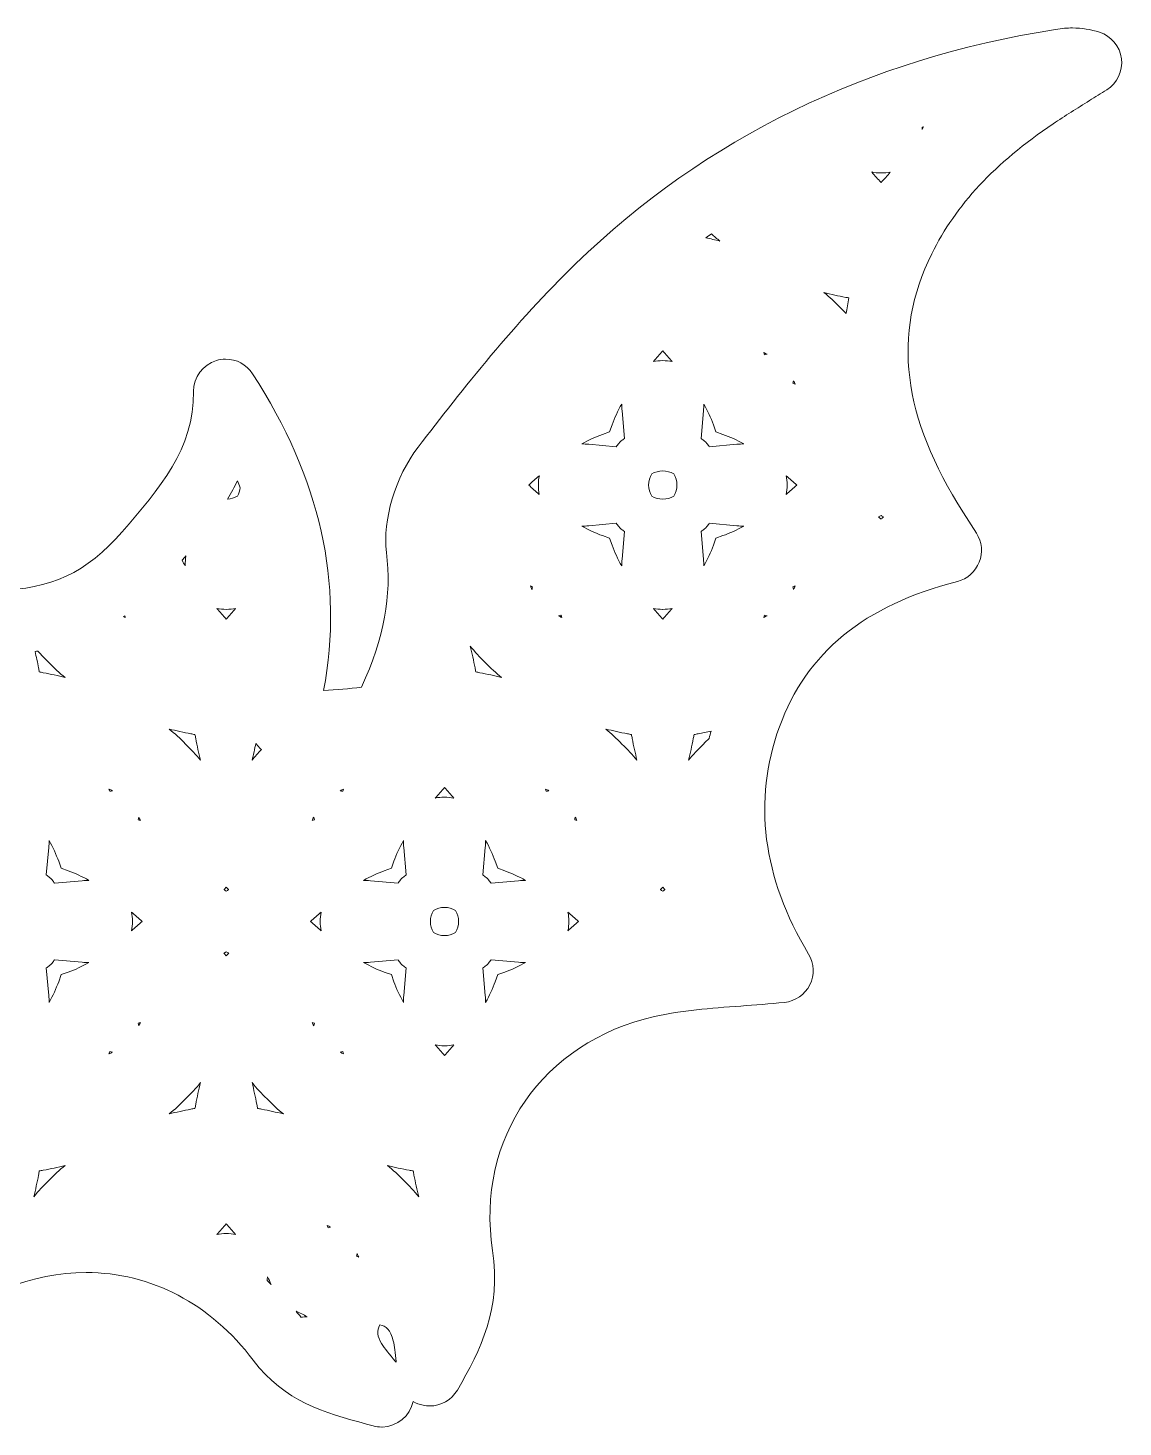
# Model space of a CAD drawing. Header units: inches. Extents: x 48 to 3590, y -2173 to -247.
# Drawn here: x 3038 to 3590, y -2173 to -1467 of the extents above; entities that cross this region are included whole.
import ezdxf

# ---------------------------------------------------------------- set-up
doc = ezdxf.new("R2010")
doc.units = ezdxf.units.IN
doc.header["$MEASUREMENT"] = 0
doc.layers.add('Layer 1', color=7, linetype='Continuous')

msp = doc.modelspace()

# ---------------------------------------------------------------- linework, layer by layer
at = {"layer": 'Layer 1', "lineweight": 0}
for points, knots in [([(3216.29, -2172.97), (3214.85, -2172.97), (3213.41, -2172.77), (3212.02, -2172.39), (3212.02, -2172.39), (3208.68, -2171.48), (3208.68, -2171.48), (3187.44, -2165.71), (3167.37, -2160.25), (3151.52, -2139.3), (3129.91, -2110.74), (3099.95, -2095.01), (3067.15, -2095.01), (3039.85, -2095.01), (3012.95, -2105.76), (2989.34, -2126.11), (2982.58, -2131.93), (2976.07, -2138.6), (2969.18, -2145.67), (2965.68, -2149.25), (2962.12, -2152.91), (2958.29, -2156.7), (2955.24, -2159.71), (2951.21, -2161.37), (2946.92, -2161.37), (2945.53, -2161.37), (2944.14, -2161.19), (2942.78, -2160.83), (2937.27, -2159.37), (2932.89, -2155.04), (2931.36, -2149.55), (2918.67, -2104.02), (2894.74, -2074.05), (2858.21, -2057.93), (2843.83, -2051.59), (2829.23, -2048.37), (2814.79, -2048.37), (2791.91, -2048.37), (2768.52, -2056.11), (2743.27, -2072.04), (2740.68, -2073.67), (2737.7, -2074.53), (2734.65, -2074.53), (2732.5, -2074.53), (2730.41, -2074.11), (2728.42, -2073.29), (2723.56, -2071.25), (2719.99, -2066.97), (2718.87, -2061.84), (2709.73, -2020.16), (2693.99, -1974.66), (2646.5, -1953.27), (2628.7, -1945.26), (2609.89, -1941.36), (2588.99, -1941.36), (2567.41, -1941.36), (2543.99, -1945.37), (2513.02, -1954.35), (2511.56, -1954.78), (2510.04, -1954.99), (2508.52, -1954.99), (2502.35, -1954.99), (2496.81, -1951.56), (2494.06, -1946.04), (2494.06, -1946.04), (2492.03, -1941.96), (2492.03, -1941.96), (2488.41, -1934.67), (2490.79, -1925.79), (2497.58, -1921.3), (2504.03, -1917.03), (2510.57, -1912.54), (2516.88, -1908.2), (2531.06, -1898.47), (2545.69, -1888.42), (2561.09, -1879.6), (2630.97, -1839.56), (2706.96, -1820.1), (2793.39, -1820.1), (2811.19, -1820.1), (2829.65, -1820.96), (2848.27, -1822.67), (2869.31, -1824.6), (2885.77, -1827.95), (2900.07, -1833.21), (2912.98, -1837.96), (2926.19, -1847.41), (2936.34, -1859.13), (2951.53, -1876.68), (2971.73, -1885.66), (2989.87, -1892), (2994.63, -1887.86), (2999.42, -1883.55), (3004.06, -1879.34), (2957.98, -1848.97), (2928.38, -1804.16), (2913.65, -1742.56), (2911.98, -1735.57), (2915.19, -1728.23), (2921.46, -1724.71), (2923.87, -1723.36), (2926.6, -1722.65), (2929.36, -1722.65), (2933.66, -1722.65), (2937.71, -1724.31), (2940.75, -1727.34), (2961.13, -1747.58), (2987.93, -1748.96), (3016.3, -1750.41), (3018.5, -1750.52), (3020.67, -1750.58), (3022.76, -1750.58), (3048.81, -1750.58), (3067.54, -1741.8), (3085.37, -1721.22), (3104.07, -1699.64), (3121.74, -1679.26), (3121.38, -1650.47), (3121.3, -1643.31), (3126.02, -1636.87), (3132.87, -1634.8), (3134.38, -1634.34), (3135.96, -1634.11), (3137.54, -1634.11), (3143.04, -1634.11), (3148.12, -1636.87), (3151.11, -1641.5), (3185.4, -1694.53), (3197.17, -1746.89), (3187.01, -1801.38), (3193.54, -1800.94), (3199.94, -1800.43), (3206.15, -1799.69), (3217.54, -1774.46), (3221.41, -1753.44), (3218.69, -1731.69), (3216.64, -1715.34), (3223.2, -1693.5), (3234.65, -1678.58), (3257.14, -1649.26), (3283.68, -1615.52), (3314.15, -1586.02), (3379.74, -1522.5), (3461.22, -1482.72), (3556.31, -1467.76), (3559.47, -1467.26), (3562.18, -1467.03), (3564.84, -1467.03), (3569.47, -1467.03), (3573.92, -1467.74), (3578.43, -1469.18), (3584.38, -1471.09), (3588.73, -1476.32), (3589.53, -1482.52), (3590.32, -1488.72), (3587.42, -1494.88), (3582.14, -1498.22), (3579.23, -1500.06), (3576.3, -1501.88), (3573.38, -1503.7), (3567.27, -1507.5), (3560.99, -1511.41), (3555.1, -1515.38), (3525.49, -1535.36), (3506.02, -1556.2), (3493.81, -1580.98), (3473.75, -1621.71), (3478.84, -1663.24), (3509.83, -1711.67), (3509.83, -1711.67), (3516.38, -1721.95), (3516.38, -1721.95), (3519.16, -1726.31), (3519.69, -1731.78), (3517.79, -1736.58), (3515.89, -1741.39), (3511.76, -1745.02), (3506.75, -1746.29), (3459.88, -1758.25), (3430.51, -1782.26), (3416.95, -1819.71), (3403.45, -1857), (3408.41, -1895.57), (3431.67, -1934.35), (3434.53, -1939.11), (3434.75, -1944.92), (3432.27, -1949.89), (3429.78, -1954.85), (3425, -1958.16), (3419.48, -1958.73), (3412.04, -1959.5), (3404.64, -1960.03), (3397.48, -1960.55), (3382.15, -1961.65), (3367.67, -1962.69), (3353.94, -1965.82), (3297.25, -1978.77), (3263.65, -2027.36), (3272.23, -2083.97), (3276.65, -2113.12), (3266.34, -2133.88), (3254.46, -2154.32), (3251.58, -2159.27), (3246.23, -2162.35), (3240.5, -2162.35), (3239.41, -2162.35), (3238.32, -2162.24), (3237.25, -2162.02), (3235.42, -2161.65), (3233.7, -2160.97), (3232.16, -2160.04), (3230.66, -2167.32), (3224.21, -2172.88), (3216.51, -2172.96), (3216.51, -2172.96), (3216.32, -2172.97), (3216.32, -2172.97), (3216.32, -2172.97), (3216.29, -2172.97), (3216.29, -2172.97)], [0, 0, 0, 0, 1, 1, 1, 2, 2, 2, 3, 3, 3, 4, 4, 4, 5, 5, 5, 6, 6, 6, 7, 7, 7, 8, 8, 8, 9, 9, 9, 10, 10, 10, 11, 11, 11, 12, 12, 12, 13, 13, 13, 14, 14, 14, 15, 15, 15, 16, 16, 16, 17, 17, 17, 18, 18, 18, 19, 19, 19, 20, 20, 20, 21, 21, 21, 22, 22, 22, 23, 23, 23, 24, 24, 24, 25, 25, 25, 26, 26, 26, 27, 27, 27, 28, 28, 28, 29, 29, 29, 30, 30, 30, 31, 31, 31, 32, 32, 32, 33, 33, 33, 34, 34, 34, 35, 35, 35, 36, 36, 36, 37, 37, 37, 38, 38, 38, 39, 39, 39, 40, 40, 40, 41, 41, 41, 42, 42, 42, 43, 43, 43, 44, 44, 44, 45, 45, 45, 46, 46, 46, 47, 47, 47, 48, 48, 48, 49, 49, 49, 50, 50, 50, 51, 51, 51, 52, 52, 52, 53, 53, 53, 54, 54, 54, 55, 55, 55, 56, 56, 56, 57, 57, 57, 58, 58, 58, 59, 59, 59, 60, 60, 60, 61, 61, 61, 62, 62, 62, 63, 63, 63, 64, 64, 64, 65, 65, 65, 66, 66, 66, 67, 67, 67, 68, 68, 68, 69, 69, 69, 70, 70, 70, 71, 71, 71, 72, 72, 72, 73, 73, 73, 73]), ([(3488.92, -1517.15), (3488.94, -1517.52), (3488.95, -1517.89), (3488.95, -1518.27), (3489.21, -1517.81), (3489.46, -1517.35), (3489.71, -1516.89), (3489.45, -1516.97), (3489.19, -1517.06), (3488.92, -1517.15)], [0, 0, 0, 0, 1, 1, 1, 2, 2, 2, 3, 3, 3, 3]), ([(3463.51, -1539.7), (3465.08, -1541.51), (3466.65, -1543.3), (3468.22, -1545.07), (3469.78, -1543.3), (3471.36, -1541.51), (3472.92, -1539.71), (3471.45, -1540.01), (3469.91, -1540.17), (3468.31, -1540.19), (3466.56, -1540.17), (3464.97, -1540), (3463.51, -1539.7)], [0, 0, 0, 0, 1, 1, 1, 2, 2, 2, 3, 3, 3, 4, 4, 4, 4]), ([(3379.83, -1572.91), (3382.21, -1573.42), (3384.58, -1573.97), (3386.91, -1574.52), (3385.47, -1573.38), (3384.05, -1572.17), (3382.65, -1570.88), (3381.71, -1571.55), (3380.77, -1572.22), (3379.83, -1572.91)], [0, 0, 0, 0, 1, 1, 1, 2, 2, 2, 3, 3, 3, 3]), ([(3447.63, -1608.13), (3448.69, -1609.13), (3449.7, -1610.14), (3450.68, -1611.16), (3451.06, -1608.51), (3451.52, -1605.87), (3452.06, -1603.25), (3451.51, -1603.16), (3450.95, -1603.06), (3450.4, -1602.95), (3446.71, -1602.26), (3443.01, -1601.41), (3439.41, -1600.56), (3442.23, -1602.78), (3444.96, -1605.3), (3447.63, -1608.13)], [0, 0, 0, 0, 1, 1, 1, 2, 2, 2, 3, 3, 3, 4, 4, 4, 5, 5, 5, 5]), ([(3358.01, -1634.89), (3359.76, -1634.91), (3361.35, -1635.08), (3362.81, -1635.37), (3361.25, -1633.57), (3359.67, -1631.78), (3358.1, -1630.01), (3356.54, -1631.78), (3354.97, -1633.57), (3353.4, -1635.37), (3354.87, -1635.07), (3356.41, -1634.91), (3358.01, -1634.89)], [0, 0, 0, 0, 1, 1, 1, 2, 2, 2, 3, 3, 3, 4, 4, 4, 4]), ([(3409.03, -1630.83), (3409.18, -1631.21), (3409.32, -1631.59), (3409.45, -1631.98), (3409.88, -1631.87), (3410.32, -1631.77), (3410.76, -1631.68), (3410.2, -1631.38), (3409.61, -1631.09), (3409.03, -1630.83)], [0, 0, 0, 0, 1, 1, 1, 2, 2, 2, 3, 3, 3, 3]), ([(3423.78, -1646.3), (3424.16, -1646.44), (3424.54, -1646.58), (3424.92, -1646.73), (3424.66, -1646.15), (3424.38, -1645.56), (3424.08, -1645), (3423.98, -1645.44), (3423.88, -1645.87), (3423.78, -1646.3)], [0, 0, 0, 0, 1, 1, 1, 2, 2, 2, 3, 3, 3, 3]), ([(3317.26, -1676.92), (3318.32, -1676.92), (3319.45, -1676.98), (3320.72, -1677.1), (3320.72, -1677.1), (3334.65, -1678.32), (3334.65, -1678.32), (3335.04, -1677.76), (3335.44, -1677.22), (3335.86, -1676.69), (3335.86, -1676.69), (3336.43, -1675.98), (3336.43, -1675.98), (3336.43, -1675.98), (3337.14, -1675.41), (3337.14, -1675.41), (3337.67, -1674.99), (3338.22, -1674.58), (3338.78, -1674.19), (3338.78, -1674.19), (3337.55, -1660.27), (3337.55, -1660.27), (3337.45, -1659.18), (3337.38, -1658.02), (3337.37, -1656.8), (3335.44, -1660.23), (3333.81, -1663.77), (3332.55, -1667.27), (3332.55, -1667.27), (3331.28, -1670.82), (3331.28, -1670.82), (3331.28, -1670.82), (3327.72, -1672.1), (3327.72, -1672.1), (3324.22, -1673.36), (3320.68, -1674.99), (3317.26, -1676.92)], [0, 0, 0, 0, 1, 1, 1, 2, 2, 2, 3, 3, 3, 4, 4, 4, 5, 5, 5, 6, 6, 6, 7, 7, 7, 8, 8, 8, 9, 9, 9, 10, 10, 10, 11, 11, 11, 12, 12, 12, 12]), ([(3377.43, -1674.19), (3377.99, -1674.58), (3378.54, -1674.99), (3379.07, -1675.41), (3379.07, -1675.41), (3379.78, -1675.98), (3379.78, -1675.98), (3379.78, -1675.98), (3380.35, -1676.69), (3380.35, -1676.69), (3380.77, -1677.22), (3381.17, -1677.76), (3381.56, -1678.32), (3381.56, -1678.32), (3395.49, -1677.1), (3395.49, -1677.1), (3396.75, -1676.98), (3397.89, -1676.92), (3398.95, -1676.92), (3395.52, -1674.99), (3391.99, -1673.36), (3388.48, -1672.1), (3388.48, -1672.1), (3384.93, -1670.82), (3384.93, -1670.82), (3384.93, -1670.82), (3383.66, -1667.27), (3383.66, -1667.27), (3382.4, -1663.77), (3380.77, -1660.23), (3378.84, -1656.8), (3378.83, -1658.02), (3378.76, -1659.18), (3378.66, -1660.27), (3378.66, -1660.27), (3377.43, -1674.19), (3377.43, -1674.19)], [0, 0, 0, 0, 1, 1, 1, 2, 2, 2, 3, 3, 3, 4, 4, 4, 5, 5, 5, 6, 6, 6, 7, 7, 7, 8, 8, 8, 9, 9, 9, 10, 10, 10, 11, 11, 11, 12, 12, 12, 12]), ([(3290.46, -1697.65), (3292.23, -1699.22), (3294.02, -1700.79), (3295.82, -1702.35), (3295.52, -1700.88), (3295.36, -1699.34), (3295.34, -1697.74), (3295.36, -1696), (3295.53, -1694.4), (3295.83, -1692.95), (3294.02, -1694.51), (3292.23, -1696.09), (3290.46, -1697.65)], [0, 0, 0, 0, 1, 1, 1, 2, 2, 2, 3, 3, 3, 4, 4, 4, 4]), ([(3352.51, -1703.24), (3354.23, -1704.24), (3356.16, -1704.77), (3358.14, -1704.78), (3360.06, -1704.77), (3361.98, -1704.24), (3363.7, -1703.24), (3364.7, -1701.52), (3365.23, -1699.6), (3365.23, -1697.62), (3365.23, -1695.69), (3364.7, -1693.78), (3363.7, -1692.06), (3361.99, -1691.06), (3360.07, -1690.54), (3358.1, -1690.52), (3356.14, -1690.54), (3354.22, -1691.06), (3352.51, -1692.06), (3351.51, -1693.78), (3350.98, -1695.71), (3350.97, -1697.68), (3350.98, -1699.61), (3351.51, -1701.53), (3352.51, -1703.24)], [0, 0, 0, 0, 1, 1, 1, 2, 2, 2, 3, 3, 3, 4, 4, 4, 5, 5, 5, 6, 6, 6, 7, 7, 7, 8, 8, 8, 8]), ([(3420.39, -1692.95), (3420.69, -1694.42), (3420.85, -1695.96), (3420.87, -1697.56), (3420.85, -1699.31), (3420.68, -1700.9), (3420.38, -1702.35), (3422.19, -1700.79), (3423.98, -1699.22), (3425.75, -1697.65), (3423.98, -1696.09), (3422.19, -1694.51), (3420.39, -1692.95)], [0, 0, 0, 0, 1, 1, 1, 2, 2, 2, 3, 3, 3, 4, 4, 4, 4]), ([(3143.5, -1695.54), (3142.03, -1698.61), (3140.39, -1701.67), (3138.56, -1704.76), (3140.27, -1704.65), (3141.95, -1704.13), (3143.47, -1703.24), (3144.23, -1701.93), (3144.73, -1700.48), (3144.92, -1698.99), (3144.45, -1697.82), (3143.97, -1696.67), (3143.5, -1695.54)], [0, 0, 0, 0, 1, 1, 1, 2, 2, 2, 3, 3, 3, 4, 4, 4, 4]), ([(3466.98, -1713.74), (3467.4, -1714.13), (3467.81, -1714.52), (3468.22, -1714.92), (3468.62, -1714.52), (3469.04, -1714.13), (3469.46, -1713.74), (3469.05, -1713.47), (3468.63, -1713.21), (3468.22, -1712.95), (3467.8, -1713.21), (3467.39, -1713.47), (3466.98, -1713.74)], [0, 0, 0, 0, 1, 1, 1, 2, 2, 2, 3, 3, 3, 4, 4, 4, 4]), ([(3317.26, -1718.39), (3320.68, -1720.31), (3324.22, -1721.95), (3327.72, -1723.2), (3327.72, -1723.2), (3331.28, -1724.48), (3331.28, -1724.48), (3331.28, -1724.48), (3332.55, -1728.03), (3332.55, -1728.03), (3333.81, -1731.53), (3335.44, -1735.08), (3337.37, -1738.5), (3337.38, -1737.29), (3337.45, -1736.12), (3337.55, -1735.03), (3337.55, -1735.03), (3338.78, -1721.11), (3338.78, -1721.11), (3338.22, -1720.72), (3337.67, -1720.31), (3337.14, -1719.89), (3337.14, -1719.89), (3336.43, -1719.33), (3336.43, -1719.33), (3336.43, -1719.33), (3335.87, -1718.62), (3335.87, -1718.62), (3335.44, -1718.09), (3335.04, -1717.54), (3334.65, -1716.98), (3334.65, -1716.98), (3320.72, -1718.21), (3320.72, -1718.21), (3319.46, -1718.32), (3318.32, -1718.38), (3317.26, -1718.39)], [0, 0, 0, 0, 1, 1, 1, 2, 2, 2, 3, 3, 3, 4, 4, 4, 5, 5, 5, 6, 6, 6, 7, 7, 7, 8, 8, 8, 9, 9, 9, 10, 10, 10, 11, 11, 11, 12, 12, 12, 12]), ([(3378.66, -1735.04), (3378.76, -1736.12), (3378.83, -1737.29), (3378.84, -1738.5), (3380.77, -1735.07), (3382.4, -1731.53), (3383.66, -1728.03), (3383.66, -1728.03), (3384.93, -1724.48), (3384.93, -1724.48), (3384.93, -1724.48), (3388.48, -1723.2), (3388.48, -1723.2), (3391.99, -1721.95), (3395.52, -1720.31), (3398.95, -1718.39), (3397.89, -1718.38), (3396.75, -1718.32), (3395.49, -1718.21), (3395.49, -1718.21), (3381.56, -1716.98), (3381.56, -1716.98), (3381.17, -1717.54), (3380.77, -1718.08), (3380.35, -1718.61), (3380.35, -1718.61), (3379.78, -1719.33), (3379.78, -1719.33), (3379.78, -1719.33), (3379.07, -1719.89), (3379.07, -1719.89), (3378.54, -1720.31), (3377.99, -1720.72), (3377.43, -1721.11), (3377.43, -1721.11), (3378.66, -1735.04), (3378.66, -1735.04)], [0, 0, 0, 0, 1, 1, 1, 2, 2, 2, 3, 3, 3, 4, 4, 4, 5, 5, 5, 6, 6, 6, 7, 7, 7, 8, 8, 8, 9, 9, 9, 10, 10, 10, 11, 11, 11, 12, 12, 12, 12]), ([(3115.63, -1735.61), (3116.11, -1736.58), (3116.62, -1737.53), (3117.15, -1738.48), (3117.15, -1737.27), (3117.23, -1736.11), (3117.32, -1735.03), (3117.32, -1735.03), (3117.46, -1733.46), (3117.46, -1733.46), (3116.83, -1734.2), (3116.22, -1734.92), (3115.63, -1735.61)], [0, 0, 0, 0, 1, 1, 1, 2, 2, 2, 3, 3, 3, 4, 4, 4, 4]), ([(3291.29, -1748.58), (3291.54, -1749.15), (3291.83, -1749.74), (3292.13, -1750.31), (3292.22, -1749.86), (3292.32, -1749.43), (3292.43, -1749), (3292.05, -1748.87), (3291.67, -1748.72), (3291.29, -1748.58)], [0, 0, 0, 0, 1, 1, 1, 2, 2, 2, 3, 3, 3, 3]), ([(3423.78, -1749), (3423.88, -1749.43), (3423.98, -1749.86), (3424.08, -1750.31), (3424.38, -1749.74), (3424.66, -1749.16), (3424.92, -1748.58), (3424.54, -1748.72), (3424.16, -1748.87), (3423.78, -1749)], [0, 0, 0, 0, 1, 1, 1, 2, 2, 2, 3, 3, 3, 3]), ([(3086.1, -1764.07), (3086.38, -1764.21), (3086.67, -1764.34), (3086.95, -1764.47), (3086.85, -1764.21), (3086.75, -1763.95), (3086.66, -1763.68), (3086.47, -1763.81), (3086.29, -1763.94), (3086.1, -1764.07)], [0, 0, 0, 0, 1, 1, 1, 2, 2, 2, 3, 3, 3, 3]), ([(3133.17, -1759.93), (3134.74, -1761.73), (3136.31, -1763.52), (3137.88, -1765.29), (3139.44, -1763.52), (3141.02, -1761.74), (3142.58, -1759.93), (3141.11, -1760.23), (3139.57, -1760.4), (3137.97, -1760.41), (3136.22, -1760.39), (3134.63, -1760.22), (3133.17, -1759.93)], [0, 0, 0, 0, 1, 1, 1, 2, 2, 2, 3, 3, 3, 4, 4, 4, 4]), ([(3305.45, -1763.62), (3306.01, -1763.92), (3306.59, -1764.21), (3307.18, -1764.47), (3307.03, -1764.09), (3306.89, -1763.71), (3306.75, -1763.32), (3306.33, -1763.43), (3305.89, -1763.53), (3305.45, -1763.62)], [0, 0, 0, 0, 1, 1, 1, 2, 2, 2, 3, 3, 3, 3]), ([(3353.4, -1759.93), (3354.96, -1761.74), (3356.54, -1763.52), (3358.1, -1765.29), (3359.67, -1763.52), (3361.24, -1761.74), (3362.81, -1759.93), (3361.34, -1760.23), (3359.8, -1760.4), (3358.19, -1760.41), (3358.19, -1760.41), (3358.02, -1760.41), (3358.02, -1760.41), (3356.42, -1760.4), (3354.87, -1760.23), (3353.4, -1759.93)], [0, 0, 0, 0, 1, 1, 1, 2, 2, 2, 3, 3, 3, 4, 4, 4, 5, 5, 5, 5]), ([(3409.45, -1763.32), (3409.32, -1763.71), (3409.18, -1764.09), (3409.03, -1764.47), (3409.61, -1764.21), (3410.2, -1763.92), (3410.76, -1763.62), (3410.32, -1763.53), (3409.88, -1763.43), (3409.45, -1763.32)], [0, 0, 0, 0, 1, 1, 1, 2, 2, 2, 3, 3, 3, 3]), ([(3043.54, -1791.99), (3044.22, -1792.1), (3044.91, -1792.22), (3045.58, -1792.35), (3049.27, -1793.04), (3052.97, -1793.89), (3056.57, -1794.75), (3053.75, -1792.53), (3051.02, -1790.01), (3048.35, -1787.17), (3046.39, -1785.32), (3044.54, -1783.39), (3042.83, -1781.4), (3042.36, -1781.47), (3041.88, -1781.54), (3041.4, -1781.61), (3042.04, -1784.36), (3042.66, -1787.16), (3043.18, -1789.94), (3043.31, -1790.62), (3043.43, -1791.31), (3043.54, -1791.99)], [0, 0, 0, 0, 1, 1, 1, 2, 2, 2, 3, 3, 3, 4, 4, 4, 5, 5, 5, 6, 6, 6, 7, 7, 7, 7]), ([(3263.76, -1791.99), (3264.45, -1792.1), (3265.13, -1792.22), (3265.81, -1792.35), (3269.5, -1793.04), (3273.19, -1793.89), (3276.79, -1794.75), (3273.98, -1792.53), (3271.25, -1790.01), (3268.58, -1787.17), (3265.75, -1784.5), (3263.23, -1781.77), (3261.01, -1778.96), (3261.87, -1782.57), (3262.72, -1786.26), (3263.41, -1789.94), (3263.53, -1790.62), (3263.65, -1791.31), (3263.76, -1791.99)], [0, 0, 0, 0, 1, 1, 1, 2, 2, 2, 3, 3, 3, 4, 4, 4, 5, 5, 5, 6, 6, 6, 6]), ([(3117.29, -1828.35), (3120.12, -1831.02), (3122.64, -1833.75), (3124.86, -1836.56), (3124, -1832.97), (3123.15, -1829.28), (3122.46, -1825.59), (3122.33, -1824.91), (3122.22, -1824.22), (3122.1, -1823.54), (3121.42, -1823.43), (3120.73, -1823.31), (3120.06, -1823.18), (3116.36, -1822.49), (3112.67, -1821.64), (3109.07, -1820.78), (3111.88, -1823), (3114.61, -1825.52), (3117.29, -1828.35)], [0, 0, 0, 0, 1, 1, 1, 2, 2, 2, 3, 3, 3, 4, 4, 4, 5, 5, 5, 6, 6, 6, 6]), ([(3337.52, -1828.36), (3340.35, -1831.03), (3342.86, -1833.75), (3345.08, -1836.56), (3344.23, -1832.96), (3343.38, -1829.27), (3342.69, -1825.58), (3342.56, -1824.91), (3342.44, -1824.22), (3342.33, -1823.54), (3341.64, -1823.43), (3340.96, -1823.31), (3340.28, -1823.18), (3336.59, -1822.49), (3332.9, -1821.64), (3329.3, -1820.78), (3332.11, -1823), (3334.84, -1825.52), (3337.52, -1828.36)], [0, 0, 0, 0, 1, 1, 1, 2, 2, 2, 3, 3, 3, 4, 4, 4, 5, 5, 5, 6, 6, 6, 6]), ([(3152.82, -1828), (3152.23, -1830.88), (3151.56, -1833.75), (3150.9, -1836.56), (3152.34, -1834.73), (3153.92, -1832.94), (3155.62, -1831.17), (3154.91, -1830.55), (3154.24, -1829.86), (3153.64, -1829.12), (3153.35, -1828.76), (3153.08, -1828.39), (3152.82, -1828)], [0, 0, 0, 0, 1, 1, 1, 2, 2, 2, 3, 3, 3, 4, 4, 4, 4]), ([(3373.88, -1823.54), (3373.77, -1824.22), (3373.65, -1824.91), (3373.52, -1825.58), (3372.83, -1829.27), (3371.98, -1832.96), (3371.13, -1836.56), (3373.35, -1833.75), (3375.86, -1831.02), (3378.69, -1828.35), (3379.61, -1827.39), (3380.54, -1826.45), (3381.53, -1825.51), (3381.83, -1824.27), (3382.15, -1823.04), (3382.47, -1821.82), (3380.31, -1822.3), (3378.12, -1822.77), (3375.92, -1823.18), (3375.25, -1823.31), (3374.57, -1823.43), (3373.88, -1823.54)], [0, 0, 0, 0, 1, 1, 1, 2, 2, 2, 3, 3, 3, 4, 4, 4, 5, 5, 5, 6, 6, 6, 7, 7, 7, 7]), ([(3078.69, -1851.06), (3078.84, -1851.44), (3078.98, -1851.82), (3079.11, -1852.2), (3079.54, -1852.1), (3079.98, -1852), (3080.42, -1851.91), (3079.86, -1851.61), (3079.27, -1851.32), (3078.69, -1851.06)], [0, 0, 0, 0, 1, 1, 1, 2, 2, 2, 3, 3, 3, 3]), ([(3195.34, -1851.91), (3195.78, -1852), (3196.21, -1852.1), (3196.64, -1852.2), (3196.78, -1851.82), (3196.92, -1851.44), (3197.07, -1851.06), (3196.48, -1851.32), (3195.9, -1851.61), (3195.34, -1851.91)], [0, 0, 0, 0, 1, 1, 1, 2, 2, 2, 3, 3, 3, 3]), ([(3247.9, -1855.12), (3249.64, -1855.14), (3251.24, -1855.31), (3252.69, -1855.6), (3251.13, -1853.79), (3249.56, -1852.01), (3247.99, -1850.23), (3246.43, -1852.01), (3244.85, -1853.79), (3243.29, -1855.6), (3244.76, -1855.3), (3246.3, -1855.13), (3247.9, -1855.12)], [0, 0, 0, 0, 1, 1, 1, 2, 2, 2, 3, 3, 3, 4, 4, 4, 4]), ([(3298.91, -1851.06), (3299.06, -1851.44), (3299.21, -1851.82), (3299.34, -1852.2), (3299.77, -1852.1), (3300.2, -1852), (3300.64, -1851.91), (3300.09, -1851.61), (3299.5, -1851.32), (3298.91, -1851.06)], [0, 0, 0, 0, 1, 1, 1, 2, 2, 2, 3, 3, 3, 3]), ([(3093.44, -1866.53), (3093.82, -1866.66), (3094.2, -1866.81), (3094.58, -1866.95), (3094.32, -1866.37), (3094.04, -1865.79), (3093.74, -1865.22), (3093.64, -1865.66), (3093.54, -1866.1), (3093.44, -1866.53)], [0, 0, 0, 0, 1, 1, 1, 2, 2, 2, 3, 3, 3, 3]), ([(3182.02, -1865.22), (3181.71, -1865.79), (3181.43, -1866.37), (3181.17, -1866.95), (3181.55, -1866.81), (3181.94, -1866.66), (3182.32, -1866.53), (3182.21, -1866.1), (3182.11, -1865.67), (3182.02, -1865.22)], [0, 0, 0, 0, 1, 1, 1, 2, 2, 2, 3, 3, 3, 3]), ([(3313.66, -1866.53), (3314.05, -1866.66), (3314.43, -1866.81), (3314.81, -1866.95), (3314.55, -1866.37), (3314.27, -1865.79), (3313.96, -1865.22), (3313.87, -1865.66), (3313.77, -1866.1), (3313.66, -1866.53)], [0, 0, 0, 0, 1, 1, 1, 2, 2, 2, 3, 3, 3, 3]), ([(3047.09, -1894.42), (3047.65, -1894.81), (3048.2, -1895.21), (3048.73, -1895.64), (3048.73, -1895.64), (3049.44, -1896.2), (3049.44, -1896.2), (3049.44, -1896.2), (3050.01, -1896.92), (3050.01, -1896.92), (3050.43, -1897.44), (3050.83, -1897.99), (3051.22, -1898.55), (3051.22, -1898.55), (3065.15, -1897.32), (3065.15, -1897.32), (3066.41, -1897.21), (3067.55, -1897.15), (3068.61, -1897.14), (3065.19, -1895.22), (3061.65, -1893.58), (3058.14, -1892.33), (3058.14, -1892.33), (3054.59, -1891.05), (3054.59, -1891.05), (3054.59, -1891.05), (3053.32, -1887.5), (3053.32, -1887.5), (3052.06, -1884), (3050.43, -1880.46), (3048.5, -1877.03), (3048.49, -1878.24), (3048.42, -1879.41), (3048.32, -1880.49), (3048.32, -1880.49), (3047.09, -1894.42), (3047.09, -1894.42)], [0, 0, 0, 0, 1, 1, 1, 2, 2, 2, 3, 3, 3, 4, 4, 4, 5, 5, 5, 6, 6, 6, 7, 7, 7, 8, 8, 8, 9, 9, 9, 10, 10, 10, 11, 11, 11, 12, 12, 12, 12]), ([(3207.14, -1897.14), (3208.21, -1897.15), (3209.34, -1897.21), (3210.61, -1897.32), (3210.61, -1897.32), (3224.53, -1898.55), (3224.53, -1898.55), (3224.92, -1897.99), (3225.33, -1897.45), (3225.75, -1896.92), (3225.75, -1896.92), (3226.32, -1896.2), (3226.32, -1896.2), (3226.32, -1896.2), (3227.03, -1895.64), (3227.03, -1895.64), (3227.56, -1895.22), (3228.1, -1894.81), (3228.66, -1894.42), (3228.66, -1894.42), (3227.44, -1880.49), (3227.44, -1880.49), (3227.34, -1879.41), (3227.27, -1878.24), (3227.26, -1877.03), (3225.33, -1880.46), (3223.7, -1884), (3222.44, -1887.5), (3222.44, -1887.5), (3221.17, -1891.05), (3221.17, -1891.05), (3221.17, -1891.05), (3217.61, -1892.33), (3217.61, -1892.33), (3214.11, -1893.58), (3210.57, -1895.22), (3207.14, -1897.14)], [0, 0, 0, 0, 1, 1, 1, 2, 2, 2, 3, 3, 3, 4, 4, 4, 5, 5, 5, 6, 6, 6, 7, 7, 7, 8, 8, 8, 9, 9, 9, 10, 10, 10, 11, 11, 11, 12, 12, 12, 12]), ([(3267.32, -1894.42), (3267.88, -1894.81), (3268.42, -1895.22), (3268.95, -1895.64), (3268.95, -1895.64), (3269.66, -1896.2), (3269.66, -1896.2), (3269.66, -1896.2), (3270.23, -1896.91), (3270.23, -1896.91), (3270.65, -1897.44), (3271.06, -1897.99), (3271.45, -1898.55), (3271.45, -1898.55), (3285.37, -1897.32), (3285.37, -1897.32), (3286.64, -1897.21), (3287.78, -1897.15), (3288.84, -1897.14), (3285.41, -1895.21), (3281.87, -1893.58), (3278.37, -1892.33), (3278.37, -1892.33), (3274.82, -1891.05), (3274.82, -1891.05), (3274.82, -1891.05), (3273.54, -1887.5), (3273.54, -1887.5), (3272.29, -1884), (3270.65, -1880.46), (3268.72, -1877.03), (3268.72, -1878.24), (3268.64, -1879.41), (3268.55, -1880.49), (3268.55, -1880.49), (3267.32, -1894.42), (3267.32, -1894.42)], [0, 0, 0, 0, 1, 1, 1, 2, 2, 2, 3, 3, 3, 4, 4, 4, 5, 5, 5, 6, 6, 6, 7, 7, 7, 8, 8, 8, 9, 9, 9, 10, 10, 10, 11, 11, 11, 12, 12, 12, 12]), ([(3136.64, -1901.79), (3137.05, -1902.06), (3137.46, -1902.32), (3137.88, -1902.58), (3138.29, -1902.32), (3138.71, -1902.06), (3139.12, -1901.79), (3138.69, -1901.4), (3138.28, -1901.01), (3137.88, -1900.61), (3137.47, -1901.01), (3137.06, -1901.4), (3136.64, -1901.79)], [0, 0, 0, 0, 1, 1, 1, 2, 2, 2, 3, 3, 3, 4, 4, 4, 4]), ([(3356.86, -1901.79), (3357.28, -1902.06), (3357.69, -1902.32), (3358.1, -1902.58), (3358.52, -1902.32), (3358.93, -1902.06), (3359.34, -1901.79), (3358.92, -1901.4), (3358.51, -1901.01), (3358.1, -1900.61), (3357.7, -1901.01), (3357.29, -1901.4), (3356.86, -1901.79)], [0, 0, 0, 0, 1, 1, 1, 2, 2, 2, 3, 3, 3, 4, 4, 4, 4]), ([(3242.4, -1923.47), (3244.12, -1924.47), (3246.05, -1925), (3248.02, -1925.01), (3249.95, -1925), (3251.87, -1924.47), (3253.58, -1923.47), (3254.58, -1921.75), (3255.11, -1919.82), (3255.12, -1917.85), (3255.11, -1915.92), (3254.58, -1914), (3253.58, -1912.29), (3251.87, -1911.29), (3249.96, -1910.76), (3247.99, -1910.75), (3246.03, -1910.76), (3244.11, -1911.29), (3242.4, -1912.29), (3241.4, -1914.01), (3240.87, -1915.93), (3240.86, -1917.91), (3240.87, -1919.84), (3241.4, -1921.75), (3242.4, -1923.47)], [0, 0, 0, 0, 1, 1, 1, 2, 2, 2, 3, 3, 3, 4, 4, 4, 5, 5, 5, 6, 6, 6, 7, 7, 7, 8, 8, 8, 8]), ([(3090.05, -1913.18), (3090.35, -1914.64), (3090.51, -1916.19), (3090.53, -1917.79), (3090.51, -1919.53), (3090.34, -1921.13), (3090.04, -1922.58), (3091.85, -1921.02), (3093.63, -1919.44), (3095.41, -1917.88), (3093.64, -1916.31), (3091.85, -1914.74), (3090.05, -1913.18)], [0, 0, 0, 0, 1, 1, 1, 2, 2, 2, 3, 3, 3, 4, 4, 4, 4]), ([(3180.35, -1917.88), (3182.12, -1919.44), (3183.91, -1921.02), (3185.71, -1922.58), (3185.41, -1921.11), (3185.25, -1919.57), (3185.23, -1917.97), (3185.25, -1916.22), (3185.42, -1914.63), (3185.71, -1913.17), (3183.91, -1914.74), (3182.12, -1916.31), (3180.35, -1917.88)], [0, 0, 0, 0, 1, 1, 1, 2, 2, 2, 3, 3, 3, 4, 4, 4, 4]), ([(3310.27, -1913.18), (3310.57, -1914.65), (3310.73, -1916.19), (3310.75, -1917.79), (3310.73, -1919.53), (3310.56, -1921.13), (3310.27, -1922.58), (3312.07, -1921.02), (3313.86, -1919.44), (3315.63, -1917.88), (3313.86, -1916.31), (3312.08, -1914.74), (3310.27, -1913.18)], [0, 0, 0, 0, 1, 1, 1, 2, 2, 2, 3, 3, 3, 4, 4, 4, 4]), ([(3136.64, -1933.97), (3137.06, -1934.35), (3137.47, -1934.75), (3137.88, -1935.15), (3138.28, -1934.75), (3138.69, -1934.35), (3139.12, -1933.97), (3138.71, -1933.7), (3138.29, -1933.43), (3137.88, -1933.17), (3137.46, -1933.43), (3137.05, -1933.7), (3136.64, -1933.97)], [0, 0, 0, 0, 1, 1, 1, 2, 2, 2, 3, 3, 3, 4, 4, 4, 4]), ([(3048.32, -1955.26), (3048.42, -1956.35), (3048.49, -1957.51), (3048.5, -1958.73), (3050.43, -1955.3), (3052.06, -1951.76), (3053.32, -1948.26), (3053.32, -1948.26), (3054.59, -1944.7), (3054.59, -1944.7), (3054.59, -1944.7), (3058.14, -1943.43), (3058.14, -1943.43), (3061.65, -1942.17), (3065.18, -1940.54), (3068.61, -1938.61), (3067.55, -1938.6), (3066.41, -1938.55), (3065.15, -1938.43), (3065.15, -1938.43), (3051.22, -1937.2), (3051.22, -1937.2), (3050.83, -1937.77), (3050.43, -1938.31), (3050.01, -1938.84), (3050.01, -1938.84), (3049.44, -1939.55), (3049.44, -1939.55), (3049.44, -1939.55), (3048.73, -1940.12), (3048.73, -1940.12), (3048.2, -1940.54), (3047.65, -1940.95), (3047.09, -1941.34), (3047.09, -1941.34), (3048.32, -1955.26), (3048.32, -1955.26)], [0, 0, 0, 0, 1, 1, 1, 2, 2, 2, 3, 3, 3, 4, 4, 4, 5, 5, 5, 6, 6, 6, 7, 7, 7, 8, 8, 8, 9, 9, 9, 10, 10, 10, 11, 11, 11, 12, 12, 12, 12]), ([(3207.14, -1938.61), (3210.57, -1940.54), (3214.11, -1942.17), (3217.61, -1943.43), (3217.61, -1943.43), (3221.17, -1944.7), (3221.17, -1944.7), (3221.17, -1944.7), (3222.44, -1948.26), (3222.44, -1948.26), (3223.7, -1951.76), (3225.33, -1955.3), (3227.26, -1958.73), (3227.27, -1957.51), (3227.34, -1956.35), (3227.44, -1955.26), (3227.44, -1955.26), (3228.66, -1941.34), (3228.66, -1941.34), (3228.1, -1940.95), (3227.56, -1940.54), (3227.03, -1940.12), (3227.03, -1940.12), (3226.32, -1939.55), (3226.32, -1939.55), (3226.32, -1939.55), (3225.75, -1938.84), (3225.75, -1938.84), (3225.33, -1938.31), (3224.92, -1937.77), (3224.53, -1937.2), (3224.53, -1937.2), (3210.61, -1938.43), (3210.61, -1938.43), (3209.34, -1938.55), (3208.2, -1938.6), (3207.14, -1938.61)], [0, 0, 0, 0, 1, 1, 1, 2, 2, 2, 3, 3, 3, 4, 4, 4, 5, 5, 5, 6, 6, 6, 7, 7, 7, 8, 8, 8, 9, 9, 9, 10, 10, 10, 11, 11, 11, 12, 12, 12, 12]), ([(3268.55, -1955.26), (3268.64, -1956.35), (3268.72, -1957.51), (3268.72, -1958.73), (3270.65, -1955.3), (3272.29, -1951.76), (3273.54, -1948.26), (3273.54, -1948.26), (3274.82, -1944.7), (3274.82, -1944.7), (3274.82, -1944.7), (3278.37, -1943.43), (3278.37, -1943.43), (3281.87, -1942.17), (3285.41, -1940.54), (3288.84, -1938.61), (3287.78, -1938.6), (3286.64, -1938.55), (3285.38, -1938.43), (3285.38, -1938.43), (3271.45, -1937.2), (3271.45, -1937.2), (3271.06, -1937.77), (3270.65, -1938.31), (3270.23, -1938.84), (3270.23, -1938.84), (3269.66, -1939.55), (3269.66, -1939.55), (3269.66, -1939.55), (3268.95, -1940.12), (3268.95, -1940.12), (3268.42, -1940.54), (3267.88, -1940.95), (3267.32, -1941.34), (3267.32, -1941.34), (3268.55, -1955.26), (3268.55, -1955.26)], [0, 0, 0, 0, 1, 1, 1, 2, 2, 2, 3, 3, 3, 4, 4, 4, 5, 5, 5, 6, 6, 6, 7, 7, 7, 8, 8, 8, 9, 9, 9, 10, 10, 10, 11, 11, 11, 12, 12, 12, 12]), ([(3093.44, -1969.23), (3093.54, -1969.66), (3093.64, -1970.09), (3093.74, -1970.53), (3094.04, -1969.97), (3094.32, -1969.38), (3094.58, -1968.8), (3094.2, -1968.95), (3093.82, -1969.09), (3093.44, -1969.23)], [0, 0, 0, 0, 1, 1, 1, 2, 2, 2, 3, 3, 3, 3]), ([(3181.17, -1968.8), (3181.43, -1969.38), (3181.71, -1969.97), (3182.02, -1970.53), (3182.11, -1970.09), (3182.21, -1969.66), (3182.32, -1969.23), (3181.93, -1969.09), (3181.55, -1968.95), (3181.17, -1968.8)], [0, 0, 0, 0, 1, 1, 1, 2, 2, 2, 3, 3, 3, 3]), ([(3079.11, -1983.55), (3078.98, -1983.94), (3078.84, -1984.32), (3078.69, -1984.7), (3079.27, -1984.44), (3079.86, -1984.15), (3080.42, -1983.85), (3079.98, -1983.76), (3079.54, -1983.66), (3079.11, -1983.55)], [0, 0, 0, 0, 1, 1, 1, 2, 2, 2, 3, 3, 3, 3]), ([(3195.34, -1983.85), (3195.9, -1984.15), (3196.48, -1984.44), (3197.07, -1984.7), (3196.92, -1984.32), (3196.78, -1983.94), (3196.64, -1983.55), (3196.21, -1983.66), (3195.78, -1983.76), (3195.34, -1983.85)], [0, 0, 0, 0, 1, 1, 1, 2, 2, 2, 3, 3, 3, 3]), ([(3243.29, -1980.16), (3244.85, -1981.97), (3246.43, -1983.75), (3247.99, -1985.52), (3249.56, -1983.75), (3251.13, -1981.96), (3252.69, -1980.16), (3251.22, -1980.46), (3249.68, -1980.62), (3248.08, -1980.64), (3248.08, -1980.64), (3247.86, -1980.64), (3247.86, -1980.64), (3246.27, -1980.62), (3244.75, -1980.46), (3243.29, -1980.16)], [0, 0, 0, 0, 1, 1, 1, 2, 2, 2, 3, 3, 3, 4, 4, 4, 5, 5, 5, 5]), ([(3117.29, -2007.4), (3114.62, -2010.23), (3111.89, -2012.75), (3109.07, -2014.97), (3112.68, -2014.12), (3116.37, -2013.27), (3120.06, -2012.58), (3120.74, -2012.45), (3121.42, -2012.33), (3122.1, -2012.22), (3122.22, -2011.53), (3122.33, -2010.85), (3122.46, -2010.17), (3123.15, -2006.47), (3124, -2002.79), (3124.86, -1999.19), (3122.64, -2002), (3120.12, -2004.73), (3117.29, -2007.4)], [0, 0, 0, 0, 1, 1, 1, 2, 2, 2, 3, 3, 3, 4, 4, 4, 5, 5, 5, 6, 6, 6, 6]), ([(3153.65, -2012.22), (3154.34, -2012.33), (3155.02, -2012.45), (3155.7, -2012.58), (3159.39, -2013.27), (3163.08, -2014.12), (3166.68, -2014.97), (3163.87, -2012.75), (3161.14, -2010.23), (3158.46, -2007.4), (3155.63, -2004.73), (3153.12, -2002), (3150.9, -1999.19), (3151.75, -2002.79), (3152.6, -2006.48), (3153.29, -2010.17), (3153.42, -2010.85), (3153.54, -2011.53), (3153.65, -2012.22)], [0, 0, 0, 0, 1, 1, 1, 2, 2, 2, 3, 3, 3, 4, 4, 4, 5, 5, 5, 6, 6, 6, 6]), ([(3043.54, -2043.77), (3043.43, -2044.45), (3043.31, -2045.13), (3043.18, -2045.81), (3042.49, -2049.51), (3041.63, -2053.21), (3040.78, -2056.82), (3043, -2053.99), (3045.52, -2051.26), (3048.35, -2048.58), (3051.03, -2045.75), (3053.76, -2043.23), (3056.57, -2041.01), (3052.94, -2041.87), (3049.26, -2042.72), (3045.58, -2043.41), (3044.91, -2043.53), (3044.22, -2043.65), (3043.54, -2043.77)], [0, 0, 0, 0, 1, 1, 1, 2, 2, 2, 3, 3, 3, 4, 4, 4, 5, 5, 5, 6, 6, 6, 6]), ([(3227.4, -2048.58), (3230.23, -2051.25), (3232.75, -2053.98), (3234.97, -2056.79), (3234.11, -2053.18), (3233.26, -2049.49), (3232.57, -2045.81), (3232.45, -2045.13), (3232.33, -2044.45), (3232.22, -2043.77), (3231.53, -2043.65), (3230.85, -2043.53), (3230.17, -2043.41), (3226.48, -2042.72), (3222.79, -2041.86), (3219.19, -2041.01), (3222, -2043.23), (3224.73, -2045.75), (3227.4, -2048.58)], [0, 0, 0, 0, 1, 1, 1, 2, 2, 2, 3, 3, 3, 4, 4, 4, 5, 5, 5, 6, 6, 6, 6]), ([(3137.79, -2075.34), (3139.53, -2075.36), (3141.12, -2075.53), (3142.58, -2075.83), (3141.02, -2074.02), (3139.44, -2072.24), (3137.88, -2070.46), (3136.33, -2072.23), (3134.76, -2074.01), (3133.2, -2075.8), (3134.66, -2075.52), (3136.19, -2075.36), (3137.79, -2075.34)], [0, 0, 0, 0, 1, 1, 1, 2, 2, 2, 3, 3, 3, 4, 4, 4, 4]), ([(3188.8, -2071.28), (3188.95, -2071.67), (3189.09, -2072.05), (3189.23, -2072.43), (3189.66, -2072.33), (3190.09, -2072.23), (3190.53, -2072.13), (3189.97, -2071.83), (3189.39, -2071.55), (3188.8, -2071.28)], [0, 0, 0, 0, 1, 1, 1, 2, 2, 2, 3, 3, 3, 3]), ([(3203.55, -2086.76), (3203.93, -2086.89), (3204.31, -2087.04), (3204.69, -2087.19), (3204.44, -2086.61), (3204.15, -2086.02), (3203.85, -2085.45), (3203.76, -2085.89), (3203.66, -2086.33), (3203.55, -2086.76)], [0, 0, 0, 0, 1, 1, 1, 2, 2, 2, 3, 3, 3, 3]), ([(3158.55, -2099.09), (3159.23, -2099.72), (3159.91, -2100.36), (3160.58, -2101), (3159.96, -2099.74), (3159.31, -2098.49), (3158.61, -2097.25), (3158.61, -2097.88), (3158.58, -2098.5), (3158.55, -2099.09)], [0, 0, 0, 0, 1, 1, 1, 2, 2, 2, 3, 3, 3, 3]), ([(3173.12, -2114.53), (3173.94, -2115.52), (3174.74, -2116.52), (3175.53, -2117.53), (3176.69, -2117.43), (3177.74, -2117.38), (3178.72, -2117.37), (3176.88, -2116.33), (3175.01, -2115.38), (3173.12, -2114.53)], [0, 0, 0, 0, 1, 1, 1, 2, 2, 2, 3, 3, 3, 3]), ([(3215.43, -2121.38), (3213.74, -2124.45), (3214.03, -2127.31), (3216.26, -2130.9), (3217.88, -2133.5), (3220.21, -2136.27), (3223.17, -2139.78), (3223.32, -2139.95), (3223.47, -2140.13), (3223.62, -2140.31), (3223.61, -2140.19), (3223.59, -2140.08), (3223.58, -2139.96), (3223.16, -2135.61), (3222.83, -2132.19), (3222.14, -2129.44), (3220.75, -2123.97), (3218.45, -2122.07), (3215.43, -2121.38)], [0, 0, 0, 0, 1, 1, 1, 2, 2, 2, 3, 3, 3, 4, 4, 4, 5, 5, 5, 6, 6, 6, 6])]:
    msp.add_open_spline(points, degree=3, knots=knots, dxfattribs=at)

doc.saveas('drawing.dxf')
